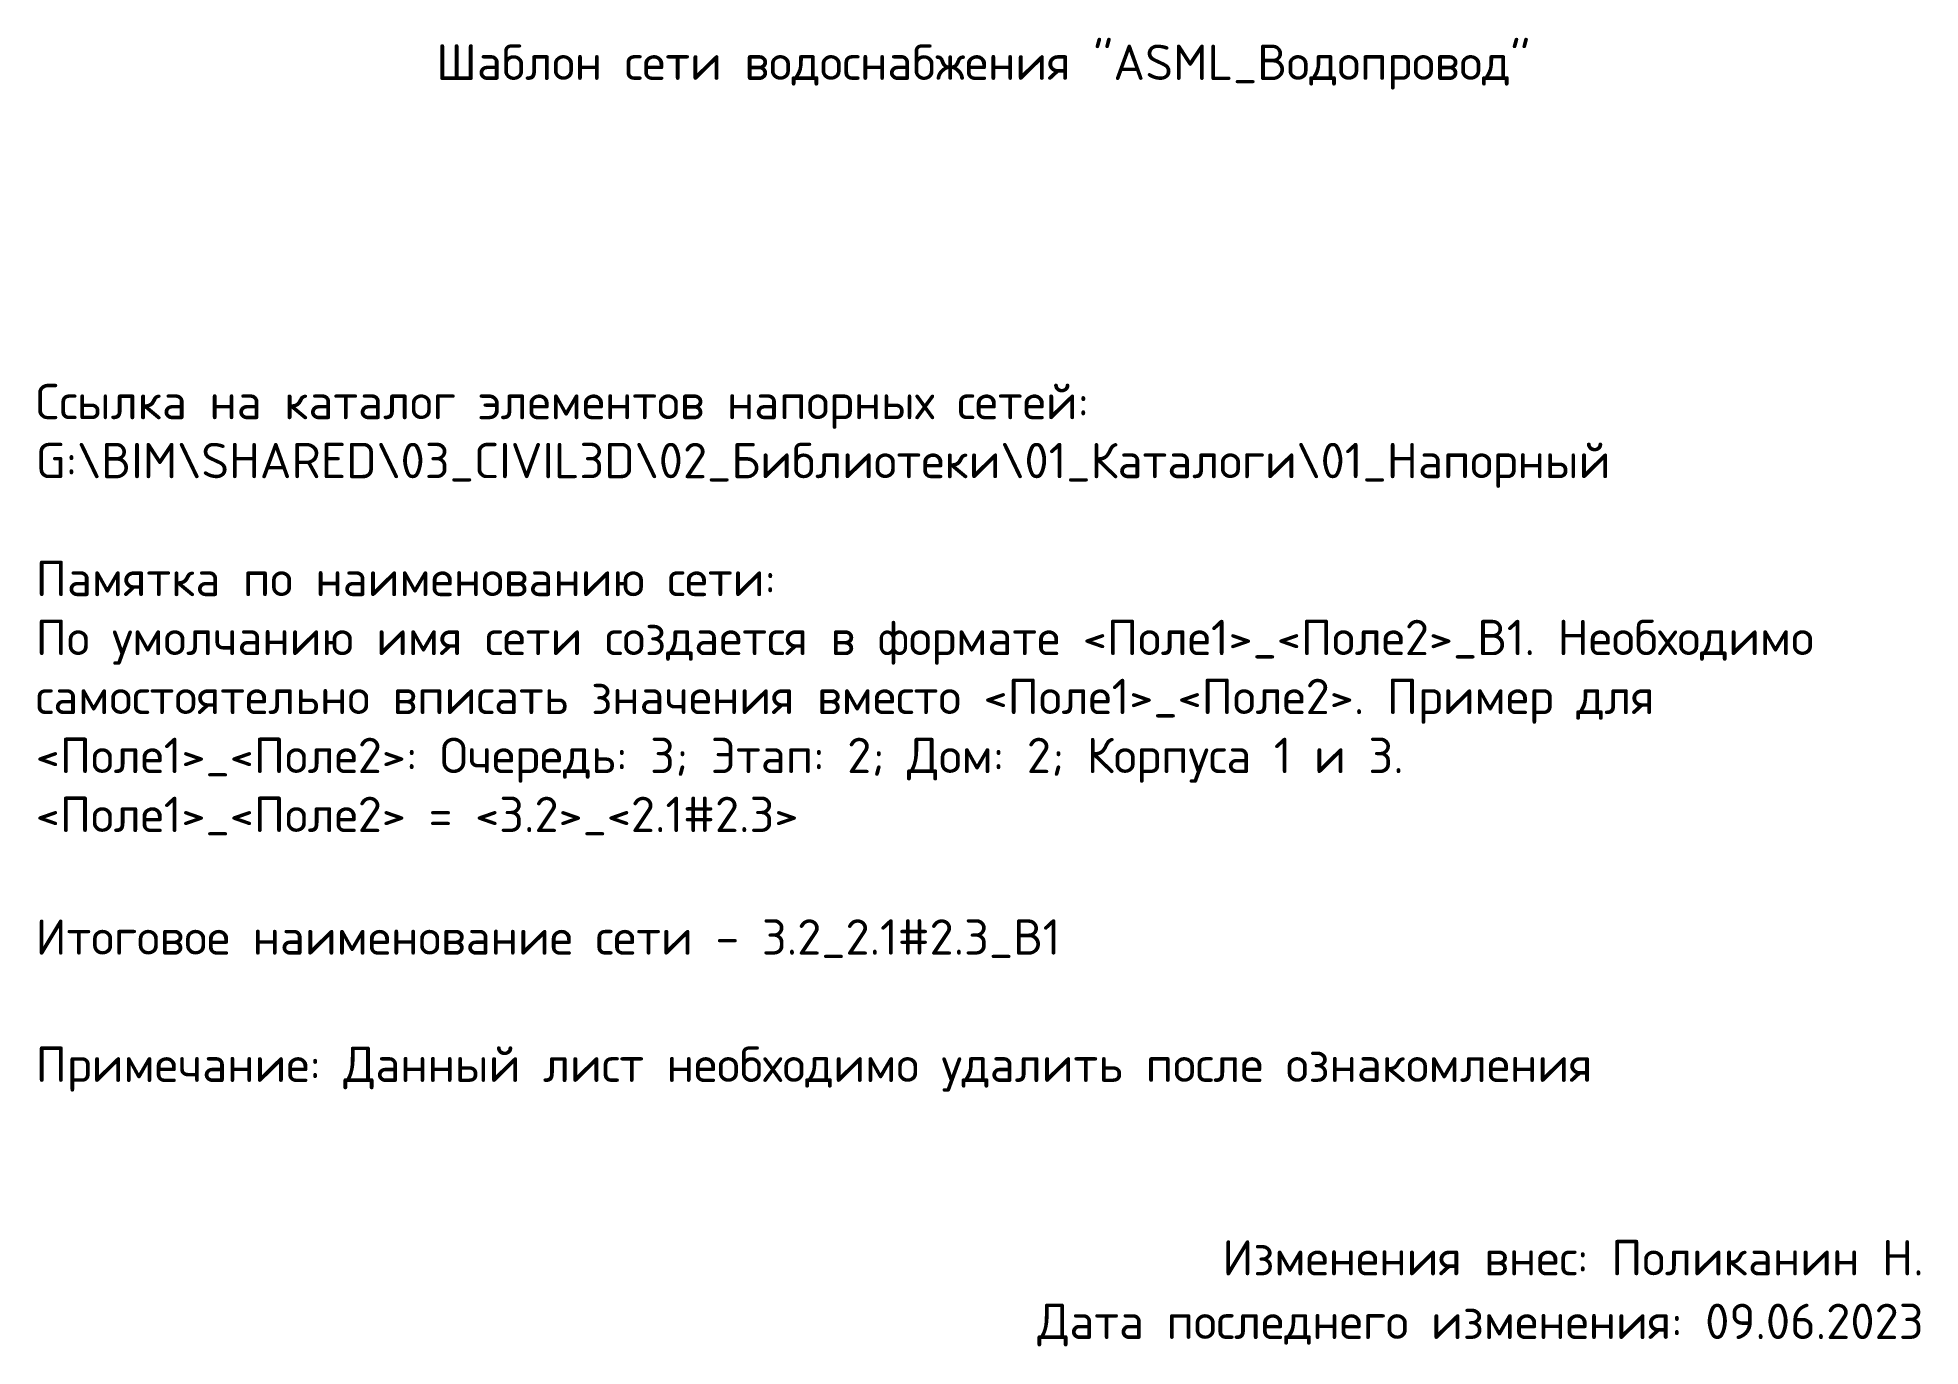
# Paper-space layout 'Start_Layout' of a CAD drawing. Header units: metres, sheet in millimetres. Extents: x 16 to 283, y 19 to 204.
import ezdxf

# ---------------------------------------------------------------- set-up
doc = ezdxf.new("R2010")
doc.units = ezdxf.units.M
doc.styles.add('ASML', font='isocpeui.ttf')

psp = doc.layouts.new('Start_Layout')

# ---------------------------------------------------------------- texts
at = {"char_height": 5, "style": 'ASML'}
for s, insert, width, attachment_point in [('{\\fISOCPEUR|b0|i0|c204|p34;Шаблон сети водоснабжения "ASML_Водопровод"} ', (150.05, 199.88), 244.2913, 5), ('\\A1;{\\fISOCPEUR|b0|i0|c204|p34;Ссылка на каталог элементов напорных сетей: G:\\\\BIM\\\\SHARED\\\\03_CIVIL3D\\\\02_Библиотеки\\\\01_Каталоги\\\\01_Напорный\\P\\PПамятка по наименованию сети:\\PПо умолчанию имя сети создается в формате <Поле1>_<Поле2>_В1. Необходимо самостоятельно вписать значения вместо <Поле1>_<Поле2>. Пример для <Поле1>_<Поле2>: Очередь:\\~3; Этап:\\~2; Дом:\\~2; Корпуса\\~1 и 3.             <Поле1>_<Поле2> =\\~<3.2>_<2.1#2.3>\\P\\pxa0.66667,sm1.07917;\\PИтоговое наименование сети - 3.2_2.1#2.3_В1}\\P\\P{\\fISOCPEUR|b0|i0|c204|p34;Примечание: Данный лист необходимо удалить после ознакомления }', (16.11, 105.09), 284.6968, 4), ('\\pxa0.66667,sm1.07917;{\\fISOCPEUR|b0|i0|c204|p34;\\W1;Изменения внес: Поликанин Н.\\PДата последнего изменения: 09.06.2023}', (282.97, 26.59), 244.2913, 6)]:
    psp.add_mtext(s, dxfattribs=dict(at, insert=insert, width=width, attachment_point=attachment_point))

doc.saveas('drawing.dxf')
